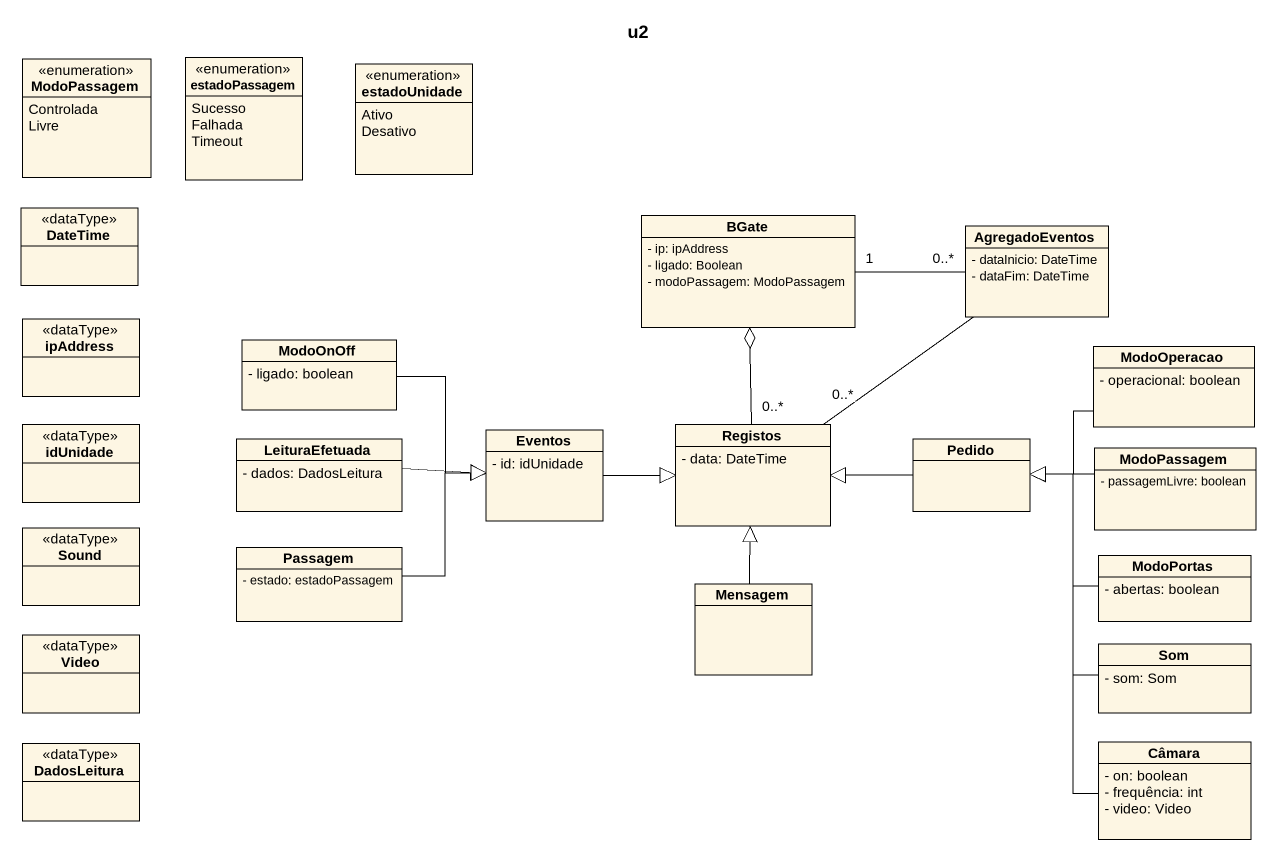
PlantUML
@startuml
title u2
hide circle
hide empty members
skinparam classAttributeIconSize 0
enum ModoPassagem {
  Controlada
  Livre
}
enum estadoPassagem {
  Sucesso
  Falhada
  Timeout
}
enum estadoUnidade {
  Ativo
  Desativo
}
class DateTime <<dataType>>
class BGate {
  - ip: ipAddress
  - ligado: Boolean
  - modoPassagem: ModoPassagem
}
class AgregadoEventos {
  - dataInicio: DateTime
  - dataFim: DateTime
}
class ipAddress <<dataType>>
class ModoOnOff {
  - ligado: boolean
}
class ModoOperacao {
  - operacional: boolean
}
class idUnidade <<dataType>>
class LeituraEfetuada {
  - dados: DadosLeitura
}
class Eventos {
  - id: idUnidade
}
class Registos {
  - data: DateTime
}
class Pedido
class "ModoPassagem" as ModoPassagem_2 {
  - passagemLivre: boolean
}
class Sound <<dataType>>
class Passagem {
  - estado: estadoPassagem
}
class Mensagem
class ModoPortas {
  - abertas: boolean
}
class Video <<dataType>>
class Som {
  - som: Som
}
class DadosLeitura <<dataType>>
class Câmara {
  - on: boolean
  - frequência: int
  - video: Video
}
BGate "1" -right- "0..*" AgregadoEventos
AgregadoEventos -- "0..*" Registos
ModoOnOff -right-|> Eventos
ModoOperacao -left-|> Pedido
LeituraEfetuada -right-|> Eventos
Eventos -right-|> Registos
Registos "0..*" -up-o BGate
Pedido -left-|> Registos
ModoPassagem_2 -left-|> Pedido
Passagem -right-|> Eventos
Mensagem -up-|> Registos
ModoPortas -left-|> Pedido
Som -up-|> Pedido
Câmara -up-|> Pedido
@enduml
